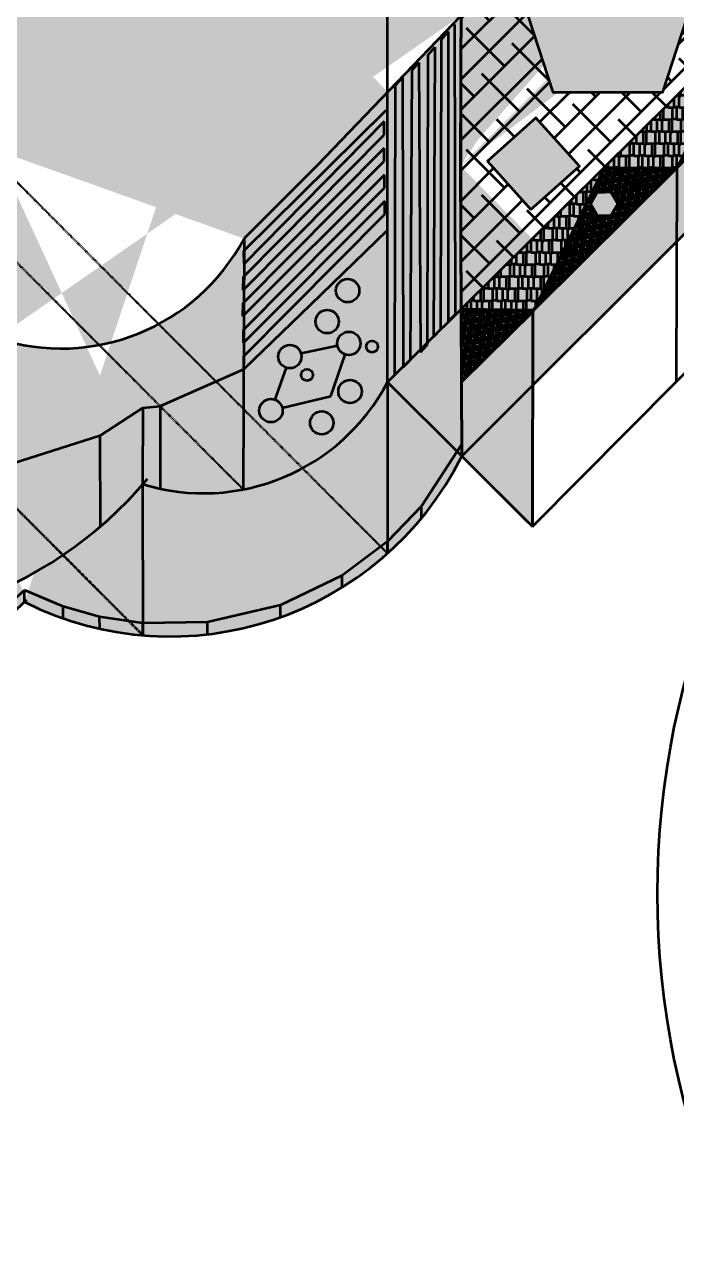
# Model space of a CAD drawing. Header units: metres. Extents: x -621399 to 40000, y -108608 to 546365.
# Drawn here: x -265200 to -209248, y 32232 to 136217 of the extents above; entities that cross this region are included whole.
import ezdxf

# ---------------------------------------------------------------- set-up
doc = ezdxf.new("R2010")
doc.units = ezdxf.units.M
doc.linetypes.add('ACAD_ISO03W100', pattern=[30, 12, -18])
doc.linetypes.add('FANTOME', pattern=[63.50000000000001, 31.75, -6.35, 6.35, -6.35, 6.35, -6.35])
doc.layers.get('0').update_dxf_attribs({"lineweight": 53})
pattern_1 = [(0, (-390182.6256148047, 11670.08589857328), (0, 6.985), [5.08, -1.905]), (90, (-390182.6256148047, 11670.08589857328), (-6.985, 4.277078946022131e-16), [5.08, -1.905])]
pattern_2 = [(0, (-149795.1309750834, 201628.908200252), (0, 6.985), [5.08, -1.905]), (90, (-149795.1309750834, 201628.908200252), (-6.985, 4.277078946022131e-16), [5.08, -1.905])]
pattern_3 = [(0, (-149795.1309750834, 201628.908200252), (2202.18, 1036.32), [518.16, -431.8, 604.52, -259.08, 777.24, -345.44]), (0, (-149276.9709750834, 201672.088200252), (2202.18, 1036.32), [431.8, -1640.84, 345.44, -518.16]), (0, (-148240.6509750834, 201564.138200252), (2202.18, 1036.32), [259.08, -2677.16]), (90, (-149795.1309750834, 201628.908200252), (-734.06, 1036.32), [993.1400000000001, -3152.14]), (90, (-149276.9709750834, 201628.908200252), (-734.06, 1036.32), [971.55, -3173.73]), (90, (-148845.1709750835, 201628.908200252), (-734.06, 1036.32), [906.78, -3238.5]), (90, (-148240.6509750834, 201564.138200252), (-734.06, 1036.32), [993.1400000000001, -3152.14]), (90, (-147981.5709750835, 201564.138200252), (-734.06, 1036.32), [993.1400000000001, -3152.14]), (90, (-147204.3309750835, 201628.908200252), (-734.06, 1036.32), [949.9599999999999, -3195.32])]
pattern_4 = [(0, (-149795.1309750834, 201628.908200252), (400.05, 100.0125), [1600.2, -800.0999999999999]), (90, (-149795.1309750834, 201628.908200252), (-100.0125, -400.05), [1600.2, -800.0999999999999])]

msp = doc.modelspace()

# ---------------------------------------------------------------- hatches: boundary and pattern name
at = {"true_color": 0xcd2027}
h = msp.add_hatch(dxfattribs=at)
h.set_pattern_fill('ESCHER', color=242, scale=16)
h.set_pattern_definition([(59.99999999999999, (-149795.1309750834, 201628.908200252), (-487.6799998094787, -1.099974440421647e-07), [447.04, -40.64]), (180, (-149795.1309750834, 201628.908200252), (243.8399999999999, -422.3432686976001), [447.04, -40.64]), (300.0000000000001, (-149795.1309750834, 201628.908200252), (487.6799998094787, -1.099974440421647e-07), [447.04, -40.64]), (59.99999999999999, (-149754.4909750834, 201628.908200252), (-487.6799998094787, -1.099974440421647e-07), [81.28, -406.4]), (300.0000000000001, (-149754.4909750834, 201628.908200252), (487.6799998094787, -1.099974440421647e-07), [81.28, -406.4]), (59.99999999999999, (-149815.4509750835, 201664.103472508), (-487.6799998094787, -1.099974440421647e-07), [81.28, -406.4]), (180, (-149815.4509750835, 201664.103472508), (243.8399999999999, -422.3432686976001), [81.28, -406.4]), (300.0000000000001, (-149815.4509750835, 201593.7129279959), (487.6799998094787, -1.099974440421647e-07), [81.28, -406.4]), (180, (-149815.4509750835, 201593.7129279959), (243.8399999999999, -422.3432686976001), [81.28, -406.4]), (59.99999999999999, (-149957.6909750834, 201628.908200252), (-487.6799998094787, -1.099974440421647e-07), [81.28, -406.4]), (300.0000000000001, (-149957.6909750834, 201628.908200252), (487.6799998094787, -1.099974440421647e-07), [81.28, -406.4]), (59.99999999999999, (-149713.8509750834, 201488.1271108215), (-487.6799998094787, -1.099974440421647e-07), [81.28, -406.4]), (180, (-149713.8509750834, 201488.1271108215), (243.8399999999999, -422.3432686976001), [81.28, -406.4]), (300.0000000000001, (-149713.8509750834, 201769.6892896824), (487.6799998094787, -1.099974440421647e-07), [81.28, -406.4]), (180, (-149713.8509750834, 201769.6892896824), (243.8399999999999, -422.3432686976001), [81.28, -406.4]), (0, (-149713.8509750834, 201699.2987451704), (-243.84, 422.3432686976), [284.48, -203.2]), (0, (-149713.8509750834, 201558.5176553336), (-243.84, 422.3432686976), [284.48, -203.2]), (120, (-149774.8109750834, 201734.4940174264), (-487.6799998094787, 1.099976145724213e-07), [284.48, -203.2]), (120, (-149896.7309750835, 201664.103472508), (-487.6799998094787, 1.099976145724213e-07), [284.48, -203.2]), (240, (-149896.7309750835, 201593.7129279959), (243.8399998094785, -422.3432688075977), [284.48, -203.2]), (240, (-149774.8109750834, 201523.3223830776), (243.8399998094785, -422.3432688075977), [284.48, -203.2])])
edge = h.paths.add_edge_path()
edge.add_arc((-289984.5920366148, 111868.1194779214), 35355.33905957503, 135.000000000268, 314.9999999981158)
edge.add_arc((-280840.4578153, 146012.2537069368), 35590.17544303458, 127.7915338788879, 195.2180326389369)
edge.add_line((-277657.9852758345, 199145.4455596031), (-202682.6256154232, 274170.0859016647))
edge.add_line((-277657.9852758345, 199145.4455596031), (-290182.6256148047, 186612.5728784858))
edge.add_line((-302649.7718288929, 174137.2321126615), (-277657.9852758345, 199145.4455596031))
edge.add_arc((-179056.4000095669, 222796.3115058554), 56546.11597669932, 335.3028265882657, 474.6971734066958)
edge.add_arc((-252682.6256071787, 111670.0859010466), 27950.84971330913, 243.4349488187652, 333.4349488112072)
edge.add_line((-140182.6256148047, 186670.0858967183), (-227682.6256145987, 99170.0858983671))
edge.add_line((-227682.6256145985, 99170.08589836727), (-127682.6256158352, 199170.0858954816))
edge.add_line((-390182.6256148046, 111670.0858985734), (-390012.0672068622, 211795.8156342785))
edge.add_line((-290182.6256148047, 211670.0858985733), (-390182.6256148047, 111670.0858985733))
h = msp.add_hatch(dxfattribs=at)
h.set_pattern_fill('AR-PARQ1', color=242, scale=16)
h.set_pattern_definition([(90, (-149795.1309750834, 201628.908200252), (-4876.8, 4876.8), [4876.8, -4876.8]), (90, (-148982.3309750835, 201628.908200252), (-4876.8, 4876.8), [4876.8, -4876.8]), (90, (-148169.5309750834, 201628.908200252), (-4876.8, 4876.8), [4876.8, -4876.8]), (90, (-147356.7309750835, 201628.908200252), (-4876.8, 4876.8), [4876.8, -4876.8]), (90, (-146543.9309750834, 201628.908200252), (-4876.8, 4876.8), [4876.8, -4876.8]), (90, (-145731.1309750834, 201628.908200252), (-4876.8, 4876.8), [4876.8, -4876.8]), (90, (-144918.3309750835, 201628.908200252), (-4876.8, 4876.8), [4876.8, -4876.8]), (0, (-149795.1309750834, 206505.7082002519), (4876.8, -4876.8), [4876.8, -4876.8]), (0, (-149795.1309750834, 207318.508200252), (4876.8, -4876.8), [4876.8, -4876.8]), (0, (-149795.1309750834, 208131.308200252), (4876.8, -4876.8), [4876.8, -4876.8]), (0, (-149795.1309750834, 208944.108200252), (4876.8, -4876.8), [4876.8, -4876.8]), (0, (-149795.1309750834, 209756.908200252), (4876.8, -4876.8), [4876.8, -4876.8]), (0, (-149795.1309750834, 210569.7082002519), (4876.8, -4876.8), [4876.8, -4876.8]), (0, (-149795.1309750834, 211382.508200252), (4876.8, -4876.8), [4876.8, -4876.8])])
edge = h.paths.add_edge_path()
edge.add_arc((-281757.1021736864, 120062.8266699576), 35462.04927524568, 131.0666680775757, 319.9054403995145)
edge.add_arc((-292022.1145643913, 153864.266298041), 14823.25911569413, 107.6060844122581, 208.4645223084819)
edge.add_line((-290182.6256148047, 174305.4265569668), (-208934.6796542037, 255413.9237877969))
edge.add_line((-290182.6256148046, 174305.4265569668), (-296505.7222214267, 167993.1825051951))
edge.add_arc((-175706.6794760887, 227205.0142054898), 45669.5751719771, 321.064092483051, 476.9712782695684)
edge.add_line((-208934.6796542037, 255413.9237877969), (-196419.831740175, 267907.2920247181))
at = {"true_color": 0x991b1e}
h = msp.add_hatch(dxfattribs=at)
h.set_pattern_fill('ANSI38', color=244)
h.set_pattern_definition([(45, (-149795.1309750834, 201628.908200252), (-2.245064030267288, 2.245064030267288), []), (135, (-149795.1309750834, 201628.908200252), (-6.735192090801864, 2.245064030267289), [7.9375, -4.7625])])
edge = h.paths.add_edge_path()
edge.add_line((-227785.3374012882, 124067.3741121937), (-227682.6256133619, 149170.0858971305))
edge.add_line((-227732.5821130437, 136960.7412969221), (-140182.6256148047, 223844.1280807777))
edge.add_line((-227783.0625480755, 124623.3471480679), (-227734.6828471656, 111788.7342988996))
edge.add_line((-227734.6828471656, 111788.7342988996), (-140182.6256148047, 198503.939423359))
edge.add_line((-203049.8852031656, 136237.5863170112), (-203064.2271591067, 161441.2814423356))
at = {"true_color": 0xf4ee51}
h = msp.add_hatch(dxfattribs=at)
h.set_pattern_fill('ANGLE', color=41)
h.set_pattern_definition(pattern_2)
h.paths.add_polyline_path([(-215156.6935374938, 144933.9260346951), (-222800.74371326, 139380.1984957941), (-219880.9763578269, 130394.0785735961), (-210432.4107171607, 130394.0785735961), (-207512.6433617276, 139380.1984957941)])
h.paths.add_polyline_path([(-195627.3236785439, 146640.5507347989), (-194885.9650742689, 149211.6796517764), (-195970.7412458455, 151657.814796332), (-198374.0733666488, 152834.3823485642), (-200971.4156272936, 152190.8532746918), (-202547.4427177804, 150028.3419804086), (-202364.7140468803, 147358.7115339458), (-200508.7303905105, 145431.1116908407), (-197847.9271284471, 145147.4878405682)])
h.paths.add_polyline_path([(-190722.5546379502, 169343.3041139338), (-198366.6048137164, 163789.5765750328), (-195446.8374582833, 154803.4566528347), (-185998.2718176171, 154803.4566528347), (-183078.5044621841, 163789.5765750328)])
h.paths.add_polyline_path([(-207027.4551847093, 147167.399163303), (-206313.9605499269, 149590.3532021178), (-207763.4456695777, 151658.8729037361), (-210284.4186844565, 151815.3207427271), (-211978.5354958817, 149941.8883053762), (-211570.0915911651, 147449.308428066), (-209366.6535612955, 146214.5445977744)])
edge = h.paths.add_edge_path()
edge.add_arc((-182541.452631551, 175449.6799204818), 4492.2207, 0, 360)
h.paths.add_polyline_path([(-168296.4425133753, 191672.7270659385), (-175940.4926891415, 186118.9995270376), (-173020.7253337084, 177132.8796048395), (-163572.1596930422, 177132.8796048395), (-160652.3923376091, 186118.9995270376)])
edge = h.paths.add_edge_path()
edge.add_arc((-154470.8173118064, 190823.0468592645), 3000, 0, 360)
h.paths.add_polyline_path([(-149795.1309750834, 209666.338200252), (-157439.1811508496, 204112.610661351), (-154519.4137954165, 195126.4907391529), (-145070.8481547504, 195126.4907391529), (-142151.0807993173, 204112.610661351)])
edge = h.paths.add_edge_path()
edge.add_arc((-144990.1497894656, 212733.5796214385), 3000, 0, 360)
h.paths.add_polyline_path([(-221747.2476983359, 120338.8977249963), (-217599.3760180328, 124056.8915528521), (-221317.3698458885, 128204.7632331552), (-225465.2415261917, 124486.7694052995)])
edge = h.paths.add_edge_path()
edge.add_arc((-237262.943048593, 104721.6463400402), 1000, 0, 360)
edge = h.paths.add_edge_path()
edge.add_arc((-239689.0406762742, 102030.1295792507), 1000, 0, 360)
edge = h.paths.add_edge_path()
edge.add_arc((-244046.6245087153, 103078.4781900928), 1000, 0, 360)
edge = h.paths.add_edge_path()
edge.add_arc((-242421.3380225521, 107712.9516545276), 1000, 0, 360)
edge = h.paths.add_edge_path()
edge.add_arc((-237362.2636063174, 108849.7238900862), 1000, 0, 360)
edge = h.paths.add_edge_path()
edge.add_arc((-239224.9155008282, 110712.3757845968), 1000, 0, 360)
edge = h.paths.add_edge_path()
edge.add_arc((-240953.6019219349, 106144.3631779043), 500, 0, 360)
edge = h.paths.add_edge_path()
edge.add_arc((-235375.5094417802, 108574.2836098344), 500, 0, 360)
edge = h.paths.add_edge_path()
edge.add_arc((-237471.0575423747, 113371.5451052429), 1000, 0, 360)
h = msp.add_hatch()
h.set_pattern_fill('ANGLE', color=4, style=0)
h.set_pattern_definition(pattern_1)
edge = h.paths.add_edge_path()
edge.add_line((-277657.9852758345, 199145.4455596031), (-277374.4902223214, 174478.2212910566))
edge.add_line((-290182.6256148047, 211670.0858985733), (-277657.9852758345, 199145.4455596031))
edge.add_line((-290182.6256148046, 161670.0858985733), (-290182.6256148047, 211670.0858985733))
edge.add_line((-277374.4902223214, 174478.2212910566), (-240182.6256049115, 136670.0859051687))
edge.add_line((-240182.6256049115, 136670.0859051687), (-227785.3374012887, 124067.3741120893))
edge.add_line((-277374.4902223214, 174478.2212910566), (-215590.1243828705, 111670.0858985733))
edge.add_line((-290182.6256148046, 161670.0858985733), (-227682.6256145985, 99170.08589836727))
h = msp.add_hatch()
h.set_pattern_fill('ANGLE', color=4)
h.set_pattern_definition(pattern_1)
edge = h.paths.add_edge_path()
edge.add_line((-140182.6256152683, 211670.0858984187), (-127682.6256149262, 199170.0858974583))
edge.add_line((-227785.3374012887, 124067.3741120894), (-165182.625623255, 186670.0858897108))
edge.add_line((-165182.6256231594, 186670.0858904394), (-140182.6256152683, 211670.0858984187))
edge.add_line((-227682.6256145985, 99170.08589836727), (-127682.6256158352, 199170.0858954816))
at = {"true_color": 0xcd2027}
h = msp.add_hatch(color=242, dxfattribs=at)
h.dxf.hatch_style = 1
h.paths.add_polyline_path([(-216044.629421732, 121815.4423170524), (-216621.9796909217, 120815.4423170524), (-216044.629421732, 119815.4423170524), (-214889.9288833528, 119815.4423170524), (-214312.5786141632, 120815.4423170524), (-214889.9288833528, 121815.4423170524)])
h.paths.add_polyline_path([(-203625.4696026784, 134134.352619438), (-204202.819871868, 133134.352619438), (-203625.4696026784, 132134.352619438), (-202470.7690642991, 132134.352619438), (-201893.4187951095, 133134.352619438), (-202470.7690642991, 134134.352619438)])
h.paths.add_polyline_path([(-190937.0476473877, 146723.8244735945), (-191514.3979165773, 145723.8244735945), (-190937.0476473877, 144723.8244735945), (-189782.3471090085, 144723.8244735945), (-189204.9968398188, 145723.8244735945), (-189782.3471090085, 146723.8244735945)])
h.paths.add_polyline_path([(-179938.9755317405, 157416.1031957949), (-180438.9755317405, 156550.0777920105), (-179938.9755317405, 155684.052388226), (-178938.9755317405, 155684.052388226), (-178438.9755317405, 156550.0777920105), (-178938.9755317405, 157416.1031957949)])
h.paths.add_polyline_path([(-169070.9009301468, 168152.5669682173), (-169570.9009301468, 167286.5415644328), (-169070.9009301468, 166420.5161606484), (-168070.9009301468, 166420.5161606484), (-167570.9009301468, 167286.5415644328), (-168070.9009301468, 168152.5669682173)])
h.paths.add_polyline_path([(-159892.9491277233, 177219.3750868613), (-160392.9491277233, 176353.3496830769), (-159892.9491277233, 175487.3242792925), (-158892.9491277233, 175487.3242792925), (-158392.9491277233, 176353.3496830769), (-158892.9491277233, 177219.3750868613)])
h.paths.add_polyline_path([(-150170.8907732157, 186823.7007050569), (-150670.8907732157, 185957.6753012725), (-150170.8907732157, 185091.649897488), (-149170.8907732157, 185091.649897488), (-148670.8907732157, 185957.6753012725), (-149170.8907732157, 186823.7007050569)])
h.paths.add_polyline_path([(-140682.6256148047, 196197.0643293257), (-141182.6256148047, 195331.0389255412), (-140682.6256148047, 194465.0135217568), (-139682.6256148047, 194465.0135217568), (-139182.6256148047, 195331.0389255412), (-139682.6256148047, 196197.0643293257)])
edge = h.paths.add_edge_path()
edge.add_line((-154517.4547240382, 178362.4583659471), (-150307.687982802, 185328.5896148252))
at = {"true_color": 0xf4ee51}
h = msp.add_hatch(dxfattribs=at)
h.set_pattern_fill('GRAVEL', color=41, scale=220)
h.set_pattern_definition([(228.0127875, (-386159.2656148047, 17258.08589857328), (-44704.00000351077, -50291.99999687992), [751.7871680000001, -74427.064007043]), (184.969741, (-386662.1856148047, 16699.28589857328), (67055.99997346911, 5588.000318335433), [1290.090384, -127718.9075657528]), (132.5104471, (-387947.4256148047, 16587.52589857328), (55880.00002360048, -61467.99997854111), [909.659344, -90056.39014701999]), (267.273689, (-390126.7456148047, 15190.52589857328), (5588.000011703395, 111759.9999994129), [1174.809944, -116306.1623366236]), (292.83365418, (-390182.6256148047, 14017.04589857328), (-27940.0000023395, 67055.99999902201), [1151.99414, -114047.5770397568]), (357.2736889999999, (-389735.5856148047, 12955.32589857328), (-111759.9999994129, 5588.000011703402), [1174.809944, -116306.1623366236]), (37.69424047, (-388562.1056148047, 12899.44589857328), (-72643.99999677896, -55880.0000041809), [1553.626052, -153808.8536913434]), (72.25532837, (-387332.7456148047, 13849.40589857328), (39116.00001051444, 122935.9999966535), [1466.782944, -145211.564524191]), (121.42956562, (-386885.7056148047, 15246.40589857328), (-44704.00000634287, 72643.99999609723), [1178.7886, -116700.2005371664]), (175.2363583, (-387500.3856148047, 16252.24589857328), (61467.99999911895, -5588.000009656364), [1345.769216, -65942.66128999999]), (222.3974378, (-388841.5056148047, 16364.00589857328), (-67055.99999785425, -61468.00000234078), [1740.371424, -172296.8995267894]), (138.81407483, (-384594.6256148047, 15134.64589857328), (-39115.99999765371, 33528.0000027262), [594.0099879999999, -58807.2448135568]), (171.4692344, (-385041.6656148047, 15525.80589857328), (72644.00000195725, -11175.99998732215), [1130.100356, -111880.205793488]), (225, (-386159.2656148047, 15693.44589857328), (-7.815970093361102e-13, -5588.000000000527), [790.260548, -7112.3648385416]), (203.19859051, (-386550.4256148047, 16364.00589857328), (27940.0000007614, 11175.99999804053), [425.5709039999999, -42131.36921156679]), (291.80140949, (-386941.5856148047, 16196.36589857328), (-5588.000001169291, 16763.99999961032), [601.844364, -29490.456578]), (30.96375653, (-386718.0656148047, 15637.56589857328), (16764.00000041004, 11175.99999938647), [977.5032519999999, -31605.855936402]), (161.56505118, (-385879.8656148047, 16140.48589857328), (11176.00000029168, -5587.999999414257), [706.831708, -16963.9758570216]), (16.389540334, (-390182.6256148047, 16196.36589857328), (55880.00000000032, 16764.00000000053), [990.1936000000001, -98029.41867958581]), (70.34617594, (-389232.6656148047, 16475.76589857328), (-22352.00000204449, -61467.9999992749), [830.717668, -82240.87449203999]), (293.19859051, (-385879.8656148047, 17258.08589857328), (-11175.99999804918, 27940.00000078163), [851.13622, -41705.80389556679]), (343.6104596700001, (-385544.5856148047, 16475.76589857328), (-55880.00000117103, 16763.99999609029), [990.1936, -98029.41867958798]), (339.44395478, (-390182.6256148047, 12731.80589857328), (-27939.9999999997, 11176.00000000046), [954.8774399999998, -46789.0154888332]), (294.7751406, (-389288.5456148047, 12396.52589857328), (-27940.00003325725, 61467.99998487997), [800.078664, -79207.905437584]), (66.80140949, (-385823.9856148047, 11670.08589857328), (11175.99999824506, 27940.00000070246), [851.1362200000001, -41705.80389556679]), (17.35402464, (-385488.7056148047, 12452.40589857328), (-72643.99999855465, -22352.00000469142), [936.7220280000003, -92735.22715644]), (69.44395478, (-388562.1056148047, 11670.08589857328), (-11176.00000019461, -27939.99999992219), [477.4387199999999, -47266.45420883321]), (101.309932474, (-386159.2656148047, 11670.08589857328), (-5588.000000000879, 22352.00000000081), [284.93212, -28208.3889219572]), (165.963756532, (-386215.1456148047, 11949.48589857328), (16763.99999999893, -5587.999999999703), [1151.99414, -21887.9200959518]), (186.00900596, (-387332.7456148047, 12228.88589857328), (55879.99999970381, 5588.000002924578), [1067.5874, -105691.0026993414]), (303.69006753, (-386718.0656148047, 15134.64589857328), (-5588.000000776531, 11175.99999961214), [805.9125359999999, -19341.907991296]), (353.15722659, (-386271.0256148047, 14464.08589857328), (94996.00000058449, -11175.99999502667), [1407.024872, -139295.2199430682]), (60.9453959, (-384874.0256148047, 14296.44589857328), (-22352.00000061531, -39115.99999964856), [575.318128, -56956.66309984199]), (90, (-384594.6256148047, 14799.36589857328), (-5588, 5588), [335.28, -5252.719999999999]), (120.25643716, (-387444.5056148047, 12396.52589857328), (22351.99999726576, -39116.00000156155), [776.307312, -76854.66970104]), (48.01278749999999, (-387835.6656148047, 13067.08589857328), (44704.00000368575, 50291.99999672245), [1503.574336, -73675.276839043]), (0, (-386829.8256148047, 14184.68589857328), (5588, 5588), [1452.88, -4135.12]), (325.3048465, (-385376.9456148047, 14184.68589857328), (55880.00002116737, -39115.99996976007), [883.541032, -87470.496793108]), (254.0546040999999, (-384650.5056148047, 13681.76589857328), (-5587.999999609625, -22352.00000009844), [813.623976, -39867.6300852984]), (207.64597536, (-384874.0256148047, 12899.44589857328), (-106172.0000039014, -55879.99999258765), [1324.71922, -131147.4217304636]), (175.42607874, (-386047.5056148047, 12284.76589857328), (-72643.99999999742, 5587.999999998851), [1401.464812, -138744.862203728])])
edge = h.paths.add_edge_path()
edge.add_line((-265199.3875263776, 174904.6633181184), (-227732.5821130437, 136960.7412969221))
edge.add_line((-284221.1916565283, 155708.651940297), (-265200.0840594513, 174415.7569115825))
edge.add_line((-240062.0140629566, 124118.0205663743), (-227732.5821130437, 136960.7412969221))
edge.add_arc((-262050.3551668654, 126202.7520241673), 17791.27824914247, 251.9430003500901, 331.9495156408568)
edge.add_arc((-286298.997270702, 115453.269986432), 19946.89671099261, 108.5066936062453, 343.0331419829815)
edge.add_arc((-276624.1939773704, 140239.5492200328), 17233.90590397941, 116.1560167956356, 198.8458967551113)
at = {"true_color": 0xadddf7}
h = msp.add_hatch(dxfattribs=at)
h.set_pattern_fill('ANSI38', color=141, scale=580)
h.set_pattern_definition([(45, (-149795.1309750834, 201628.908200252), (-1302.137137555027, 1302.137137555027), []), (135, (-149795.1309750834, 201628.908200252), (-3906.411412665081, 1302.137137555027), [4603.75, -2762.25])])
h.paths.add_polyline_path([(-215156.6935374938, 144933.9260346951), (-222800.74371326, 139380.1984957941), (-219880.9763578269, 130394.0785735961), (-210432.4107171607, 130394.0785735961), (-207512.6433617276, 139380.1984957941)], flags=16)
h.paths.add_polyline_path([(-221747.2476983359, 120338.8977249963), (-217599.3760180328, 124056.8915528521), (-221317.3698458885, 128204.7632331552), (-225465.2415261917, 124486.7694052995)], flags=16)
h.paths.add_polyline_path([(-207027.4551847093, 147167.399163303), (-206313.9605499269, 149590.3532021178), (-207763.4456695777, 151658.8729037361), (-210284.4186844565, 151815.3207427271), (-211978.5354958817, 149941.8883053762), (-211570.0915911651, 147449.308428066), (-209366.6535612955, 146214.5445977744)], flags=16)
h.paths.add_polyline_path([(-227732.5821130437, 136960.7412969221), (-203064.2271591067, 161441.2814423356), (-203049.8852031656, 136237.5863170112), (-227734.6828471656, 111788.7342988994)])
at = {"true_color": 0xcd2027}
h = msp.add_hatch(dxfattribs=at)
h.set_pattern_fill('AR-RSHKE', color=242, scale=3.4)
h.set_pattern_definition(pattern_3)
edge = h.paths.add_edge_path()
edge.add_line((-221511.1689975386, 111687.8860622043), (-227734.6828471657, 111788.7342989178))
edge.add_line((-203049.8852031656, 136237.5863170112), (-227734.6828471656, 111788.7342988994))
edge.add_line((-215475.0406995395, 123931.1946498018), (-221511.1689975386, 111687.8860622043))
h = msp.add_hatch(dxfattribs=at)
h.set_pattern_fill('AR-RSHKE', color=242, scale=3.4)
h.set_pattern_definition(pattern_3)
edge = h.paths.add_edge_path()
edge.add_line((-215475.0406995395, 123931.1946498018), (-209247.868123674, 123870.4385192379))
edge.add_line((-203049.8852031656, 136237.5863170112), (-209247.868123674, 123870.438519238))
edge.add_line((-203049.8852031656, 136237.5863170112), (-227734.6828471656, 111788.7342988994))
h = msp.add_hatch()
h.set_pattern_fill('HOUND', color=8, scale=63)
h.set_pattern_definition(pattern_4)
h.paths.add_polyline_path([(-203625.4696026784, 134134.352619438), (-204202.819871868, 133134.352619438), (-203625.4696026784, 132134.352619438), (-202470.7690642991, 132134.352619438), (-201893.4187951095, 133134.352619438), (-202470.7690642991, 134134.352619438)], flags=17)
edge = h.paths.add_edge_path()
edge.add_line((-196451.0107196411, 136583.0342724791), (-203049.8852031656, 136237.5863170112))
edge.add_line((-203049.8852031656, 136237.5863170112), (-209247.868123674, 123870.438519238))
edge.add_line((-196451.0107196411, 136583.0342724791), (-202313.9729542464, 133862.7737903976))
edge.add_line((-209247.8681236739, 123870.4385192379), (-203782.3394809244, 132406.0592187373))
edge.add_line((-196554.5771573205, 136375.1406000612), (-209247.8681236738, 123870.4385192381))
h = msp.add_hatch()
h.set_pattern_fill('HOUND', color=8, scale=63)
h.set_pattern_definition(pattern_4)
h.paths.add_polyline_path([(-216044.629421732, 121815.4423170524), (-216621.9796909217, 120815.4423170524), (-216044.629421732, 119815.4423170524), (-214889.9288833528, 119815.4423170524), (-214312.5786141632, 120815.4423170524), (-214889.9288833528, 121815.4423170524)], flags=17)
edge = h.paths.add_edge_path()
edge.add_line((-215475.0406995395, 123931.1946498018), (-221511.1689975386, 111687.8860622043))
edge.add_line((-221580.5909324095, 111547.0749115112), (-216201.4992999781, 120087.1489163517))
edge.add_line((-215475.0406995395, 123931.1946498018), (-209247.868123674, 123870.4385192379))
edge.add_line((-214733.0590051067, 121543.7357177531), (-209247.868123674, 123870.4385192379))
edge.add_line((-209247.8681236742, 123870.4385192375), (-221580.2165607751, 111721.316311953))
h = msp.add_hatch()
h.set_pattern_fill('HOUND', color=8, scale=63)
h.set_pattern_definition(pattern_4)
edge = h.paths.add_edge_path()
edge.add_line((-227708.8670490166, 105530.9971134957), (-227734.6828471656, 111788.7342988994))
edge.add_line((-221511.1689975386, 111687.8860622043), (-227734.6828471657, 111788.7342989178))
edge.add_line((-221580.5909324095, 111547.0749115112), (-227708.8670490179, 105530.9971134944))
h = msp.add_hatch()
h.set_pattern_fill('ANGLE', color=8)
h.set_pattern_definition(pattern_2)
edge = h.paths.add_edge_path()
edge.add_line((-227682.6256145987, 99170.08589836782), (-227734.6828471657, 111788.7342989178))
edge.add_line((-221580.5909324095, 111547.0749115112), (-221617.9177344469, 94174.29967083898))
edge.add_line((-227682.6256145987, 99170.08589836677), (-221620.1595108429, 93130.92399058682))
edge.add_line((-221580.5909324095, 111547.0749115112), (-227708.8670490179, 105530.9971134944))
edge.add_line((-227734.6828471657, 111788.7342989178), (-221580.5909324095, 111547.0749115112))
h = msp.add_hatch()
h.set_pattern_fill('ANGLE', color=8)
h.set_pattern_definition(pattern_2)
edge = h.paths.add_edge_path()
edge.add_line((-227682.6256145987, 99170.08589836782), (-227734.6828471657, 111788.7342989178))
edge.add_line((-227682.6256145987, 99170.08589836677), (-221620.1595108429, 93130.92399058682))
edge.add_line((-221580.5909324095, 111547.0749115112), (-221617.9177344469, 94174.29967083898))
edge.add_line((-221580.5909324095, 111547.0749115112), (-227708.8670490179, 105530.9971134944))
h = msp.add_hatch()
h.set_pattern_fill('ANGLE', color=8)
h.set_pattern_definition(pattern_2)
h.paths.add_polyline_path([(-227708.8670490166, 105530.9971134957), (-227682.6256145987, 99170.08589836677), (-221620.1595108429, 93130.92399058682), (-221580.5909324095, 111547.0749115112)])
edge = h.paths.add_edge_path(flags=17)
edge.add_line((-221580.5909324095, 111547.0749115112), (-221617.9177344469, 94174.29967083898))

# ---------------------------------------------------------------- linework, layer by layer
for p, q in [((-227682.6256145985, 99170.08589836725), (-127682.6256158352, 199170.0858954816)), ((-227682.6256145984, 99170.0858983674), (-152682.6256181024, 174170.0858936267)), ((-227785.3374012887, 124067.3741120893), (-227682.6256133619, 149170.0858971305)), ((-227682.6256133619, 149170.0858971305), (-227785.3374012882, 124067.3741121937)), ((-227785.3374012882, 124067.3741121937), (-227682.6256133619, 149170.0858971305)), ((-234048.1515633987, 105535.6118471675), (-234052.3667966817, 148202.0528902998)), ((-227734.6828471656, 111788.7342988994), (-227732.5821130437, 136960.7412969221)), ((-203049.8852031656, 136237.5863170112), (-227734.6828471656, 111788.7342988994)), ((-196451.0107196411, 136583.0342724791), (-209247.868123674, 123870.438519238)), ((-209247.868123674, 123870.4385192379), (-196451.0107196411, 136583.0342724791)), ((-203049.8852031656, 136237.5863170112), (-209247.868123674, 123870.438519238)), ((-229411.2774255314, 134907.0117256805), (-228848.9077188763, 135595.0194230491)), ((-228848.9077188763, 135595.0194230491), (-228861.7724580426, 110750.9438538533)), ((-228208.0732729766, 111352.8505360275), (-228264.5985459648, 136196.8651327657)), ((-230566.4337786546, 133585.5008269114), (-229995.0513725885, 134266.0421001932)), ((-229995.0513725885, 134266.0421001932), (-230100.033129541, 109422.1850079433)), ((-229484.4696991764, 110063.0406405157), (-229411.2774255314, 134907.0117256805)), ((-230609.685216634, 108741.4595754857), (-230566.4337786546, 133585.5008269114)), ((-232087.1640923315, 107434.8064082027), (-231948.9057770946, 132278.5005986344)), ((-231948.9057770946, 132278.5005986344), (-231354.2823568425, 132938.8317781872)), ((-231354.2823568425, 132938.8317781872), (-231219.4864715781, 108095.1185601769)), ((-233368.0609836057, 131004.9551760088), (-232757.3204656575, 131650.4087361804)), ((-232757.3204656575, 131650.4087361804), (-232715.3964840712, 106806.3652092262)), ((-233416.804690844, 106160.9240932632), (-233368.0609836057, 131004.9551760088)), ((-246361.0334060705, 116789.3395436477), (-234160.938305371, 128863.0540310933)), ((-234336.2098029735, 127864.5481110787), (-246384.2432145272, 115639.0913545992)), ((-234335.4387808406, 126743.2099261527), (-234336.2098029735, 127864.5481110787)), ((-246410.7412471376, 114544.6865590436), (-234335.4387808406, 126743.2099261527)), ((-234334.8000989542, 125600.56692372), (-246431.785406608, 113423.5455943115)), ((-234333.3196999258, 124479.2294509372), (-234334.8000989542, 125600.56692372)), ((-246432.8666509975, 112304.7534634757), (-234333.3196999258, 124479.2294509372)), ((-227682.6256145984, 99170.08589836747), (-227785.3374012887, 124067.3741120893)), ((-227785.3374012883, 124067.3741121936), (-227734.6828471656, 111788.7342988996)), ((-227783.0625480755, 124623.3471480679), (-227734.6828471656, 111788.7342988996)), ((-209247.8681236742, 123870.4385192375), (-221580.2165607751, 111721.316311953)), ((-215475.0406995395, 123931.1946498018), (-221511.1689975386, 111687.8860622043)), ((-209247.868123674, 123870.438519238), (-221511.1689975386, 111687.8860622043)), ((-215475.0406995395, 123931.1946498018), (-209247.868123674, 123870.4385192379)), ((-214733.0590051067, 121543.7357177531), (-209247.868123674, 123870.4385192379)), ((-209247.868123674, 123870.4385192379), (-209297.9633559182, 105543.7235143429)), ((-234294.5721050258, 123302.3525036659), (-246449.8747597922, 111183.5440077166)), ((-234295.443720689, 122181.0143924191), (-234294.5721050258, 123302.3525036659)), ((-246404.0012177519, 110015.5001274656), (-234295.443720689, 122181.0143924191)), ((-234292.3616363476, 121048.7709175192), (-246411.8934497226, 108894.1894514606)), ((-234289.5921518415, 119927.4358875643), (-234292.3616363476, 121048.7709175192)), ((-246380.5383838872, 107744.4181495716), (-234289.5921518415, 119927.4358875643)), ((-221580.5909324095, 111547.0749115112), (-216201.4992999781, 120087.1489163517)), ((-240667.5281323941, 112154.9884161627), (-234049.4382438519, 118559.3455321289)), ((-209297.9633559182, 105543.7235143429), (-196614.6860014841, 118320.2592166955)), ((-246355.7407219337, 115668.0135843732), (-246361.0334060705, 116789.3395436477)), ((-246384.2432145272, 115639.0913545992), (-246355.7407219337, 115668.0135843732)), ((-246431.785406608, 113423.5455943115), (-246410.7412471376, 114544.6865590436)), ((-246449.8747597922, 111183.5440077166), (-246432.8666509975, 112304.7534634757)), ((-240667.5281323941, 112154.9884161627), (-246384.0477043559, 106623.0851909379)), ((-228861.7724580426, 110750.9438538533), (-228208.0732729766, 111352.8505360275)), ((-227682.6256145987, 99170.0858983671), (-227734.6828471656, 111788.7342988996)), ((-221511.1689975386, 111687.8860622043), (-227734.6828471657, 111788.7342989178)), ((-227708.8670490166, 105530.9971134957), (-227734.6828471656, 111788.7342988994)), ((-227682.6256145987, 99170.08589836782), (-227734.6828471657, 111788.7342989178)), ((-227734.6828471657, 111788.7342989178), (-221580.5909324095, 111547.0749115112)), ((-221511.1689975386, 111687.8860622043), (-227708.8670490179, 105530.9971134944)), ((-221580.5909324095, 111547.0749115112), (-227708.8670490179, 105530.9971134944)), ((-221580.5909324095, 111547.0749115112), (-221620.1595108429, 93130.92399058682)), ((-221580.5909324095, 111547.0749115112), (-221620.1595108429, 93130.92399058682)), ((-221620.1595108429, 93130.92399058682), (-221580.5909324095, 111547.0749115112)), ((-221580.5909324095, 111547.0749115112), (-221617.9177344469, 94174.29967083898)), ((-221580.5909324095, 111547.0749115112), (-221617.9177344469, 94174.29967083898)), ((-246411.8934497226, 108894.1894514606), (-246404.0012177519, 110015.5001274656)), ((-230100.033129541, 109422.1850079433), (-229484.4696991764, 110063.0406405157)), ((-238342.044517404, 108649.65048788), (-241457.140176028, 107978.1355770384)), ((-231219.4864715781, 108095.1185601769), (-230609.685216634, 108741.4595754857)), ((-246384.0477043559, 106623.0851909379), (-246380.5383838872, 107744.4181495716)), ((-238906.5575305851, 104323.5240249701), (-237685.1756644979, 107903.2949161628)), ((-232715.3964840712, 106806.3652092262), (-232087.1640923315, 107434.8064082027)), ((-253618.7072883038, 103447.0650439216), (-246384.0477043559, 106623.0851909379)), ((-242752.2726170081, 106769.2979605317), (-243715.6899142594, 104022.1318840888)), ((-234048.1515633987, 105535.6118471675), (-233416.804690844, 106160.9240932632)), ((-227682.6256145984, 99170.08589836747), (-234048.1515633986, 105535.6118471676)), ((-227708.8670490166, 105530.9971134957), (-227682.6256145957, 99170.08589837274)), ((-221620.1595108429, 93130.92399058682), (-209297.9633559182, 105543.7235143429)), ((-243074.7297842669, 103313.8940871545), (-238906.5575305851, 104323.5240249701)), ((-255017.0831136736, 103333.4694431909), (-258730.7290073188, 100925.8012777372)), ((-255017.0831136736, 103333.4694431909), (-255068.8486156383, 96783.86289773986)), ((-255017.0831136735, 103333.4694431909), (-253554.4405122518, 103475.2781993792)), ((-253554.4405122518, 103475.2781993792), (-253559.0752520724, 96389.75165127902)), ((-258730.7290073188, 100925.8012777372), (-267423.3535709829, 98156.36801274303)), ((-258730.7290073188, 100925.8012777372), (-258679.5214865643, 93137.33301748542)), ((-227682.6256145989, 99170.08589836693), (-227686.8500093872, 100194.0771847013)), ((-227682.6256145987, 99170.08589836782), (-226975.5188334121, 98462.97911718128)), ((-227682.6256145987, 99170.08589836677), (-221620.1595108429, 93130.92399058682)), ((-226975.5188334121, 98462.97911718128), (-224141.1659976206, 95640.49014426384)), ((-224141.1659976206, 95640.49014426384), (-223432.3432410285, 94935.10351287847)), ((-223432.3432410285, 94935.10351287847), (-222723.3884190493, 94229.84961505696)), ((-222723.3884190493, 94229.84961505696), (-222014.9012160164, 93524.12595586834))]:
    msp.add_line(p, q)
at = {"color": 6}
for p, q in [((-227682.6256145985, 99170.08589836727), (-127682.6256158352, 199170.0858954816)), ((-140182.6256148047, 186670.0858967183), (-227682.6256145987, 99170.0858983671)), ((-227686.8500093872, 100194.0771847013), (-231147.7965621385, 94882.22599116225)), ((-231147.7965621385, 94882.22599116224), (-234046.8007340235, 91862.56505972618)), ((-231142.2406714546, 93858.24106350036), (-231147.7965621385, 94882.22599116224)), ((-234046.8007340235, 91862.56505972618), (-237937.3575241562, 88949.01827871686)), ((-234046.6995678903, 90838.56506472355), (-234046.8007340235, 91862.56505972618)), ((-237937.3575241562, 88949.01827871686), (-243238.4717945002, 86387.8550388882)), ((-237937.3971130751, 87925.01827948213), (-237937.3575241562, 88949.01827871686)), ((-267266.2892687364, 85812.77200689747), (-265188.3701722879, 87694.0697933923)), ((-265182.6256065604, 86670.0859068176), (-265188.3701722879, 87694.0697933923)), ((-261857.7627952696, 86290.06412901248), (-265188.3701722879, 87694.0697933923)), ((-243238.4717945002, 86387.8550388882), (-249497.652953811, 84925.64110611354)), ((-243236.3388021878, 85363.85726040242), (-243238.4717945002, 86387.8550388882)), ((-261852.0570730611, 85266.08002526179), (-261857.7627952696, 86290.06412901248)), ((-258736.7653516394, 85403.01310874538), (-261857.7627952695, 86290.06412901246)), ((-258720.3817951721, 84379.14418203772), (-258736.7653516394, 85403.01310874538)), ((-255029.0947223323, 84841.61054047645), (-258736.7653516394, 85403.01310874538)), ((-249497.652953811, 84925.64110611354), (-255029.0947223322, 84841.61054047644)), ((-255025.6860051169, 83817.6162140044), (-255029.0947223323, 84841.61054047645)), ((-249494.5647565916, 83901.6457628439), (-249497.652953811, 84925.64110611354))]:
    msp.add_line(p, q, dxfattribs=at)
at = {"color": 240, "true_color": 0xed1f24}
for p, q in [((-227734.6828471656, 111788.7342988996), (-140182.6256148047, 198503.939423359)), ((-234048.1515633987, 105535.6118471675), (-227734.6828471656, 111788.7342988996))]:
    msp.add_line(p, q, dxfattribs=at)
at = {"color": 6, "linetype": 'ACAD_ISO03W100'}
msp.add_line((-296396.1442445032, 153296.5441056232), (-234046.6995678902, 90838.56506472352), dxfattribs=at)
at = {"color": 40, "true_color": 0xf8d731}
msp.add_line((-240062.0140629566, 124118.0205663743), (-227732.5821130437, 136960.7412969221), dxfattribs=at)
at = {"color": 242, "linetype": 'ACAD_ISO03W100', "true_color": 0xcd2027}
msp.add_line((-284205.327233826, 134193.5662892133), (-246416.2877397643, 96321.42861302504), dxfattribs=at)
at = {"color": 6, "linetype": 'FANTOME'}
msp.add_line((-304972.2026359062, 133905.517245757), (-255025.6860051168, 83817.6162140044), dxfattribs=at)
at = {"color": 2, "true_color": 0xf1eb1f}
for p, q in [((-240062.0140629566, 124118.0205663743), (-246348.9544996491, 117836.4147834179)), ((-246348.9544996492, 117836.4147834178), (-246416.2877397643, 96321.42861302504))]:
    msp.add_line(p, q, dxfattribs=at)
at = {"color": 242, "true_color": 0xcd2027}
for p, q in [((-234048.1515633987, 105535.6118471674), (-234046.6995678902, 90838.56506472349)), ((-255068.6079619142, 96711.5694124103), (-255025.6860051168, 83817.61621400437))]:
    msp.add_line(p, q, dxfattribs=at)
for points in [[(-215156.6935374938, 144933.9260346951), (-222800.74371326, 139380.1984957941), (-219880.9763578269, 130394.0785735961), (-210432.4107171607, 130394.0785735961), (-207512.6433617276, 139380.1984957941)], [(-221747.2476983359, 120338.8977249963), (-217599.3760180328, 124056.8915528521), (-221317.3698458885, 128204.7632331552), (-225465.2415261917, 124486.7694052995)], [(-216044.629421732, 121815.4423170524), (-216621.9796909217, 120815.4423170524), (-216044.629421732, 119815.4423170524), (-214889.9288833528, 119815.4423170524), (-214312.5786141632, 120815.4423170524), (-214889.9288833528, 121815.4423170524)]]:
    msp.add_lwpolyline(points, close=True)
at = {"color": 1}
msp.add_circle((-140182.6256148047, 61670.08589857328), 70710.6781, dxfattribs=at)
for centre, radius in [((-237471.0575423747, 113371.5451052429), 1000), ((-239224.9155008282, 110712.3757845968), 1000), ((-237362.2636063174, 108849.7238900862), 1000), ((-242421.3380225521, 107712.9516545276), 1000), ((-235375.5094417802, 108574.2836098344), 500), ((-240953.6019219349, 106144.3631779043), 500), ((-237262.943048593, 104721.6463400402), 1000), ((-244046.6245087153, 103078.4781900928), 1000), ((-239689.0406762742, 102030.1295792507), 1000)]:
    msp.add_circle(centre, radius)
at = {"color": 240, "true_color": 0xed1f24}
for centre, radius, start, end in [((-281757.1021736864, 120062.8266699576), 35462.04927524568, 131.0666680775757, 319.9054403995145), ((-249820.8273900637, 113799.2439000862), 17806.31678475615, 252.8587685393865, 332.3490244241885)]:
    msp.add_arc(centre, radius, start, end, dxfattribs=at)
at = {"color": 6}
for centre, radius, start, end in [((-289984.5920366148, 111868.1194779214), 35355.33905957503, 135.000000000268, 314.9999999981158), ((-252682.6256071787, 111670.0859010466), 27950.84971330913, 243.4349488187652, 333.4349488112072)]:
    msp.add_arc(centre, radius, start, end, dxfattribs=at)
at = {"color": 40, "true_color": 0xf8d731}
msp.add_arc((-262050.3551668654, 126202.7520241673), 17791.27824914247, 251.9430003500901, 331.9495156408568, dxfattribs=at)

doc.saveas('drawing.dxf')
